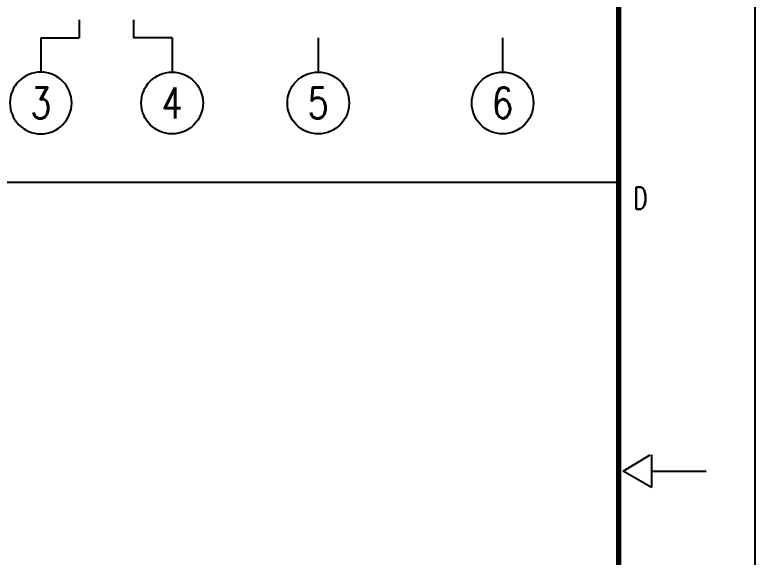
# Model space of a CAD drawing. Header units: millimetres. Extents: x 0 to 134087, y -49114 to 20834.
# Drawn here: x 109938 to 112335, y -41629 to -39873 of the extents above; entities that cross this region are included whole.
import ezdxf
from ezdxf.enums import TextEntityAlignment as Align

# ---------------------------------------------------------------- set-up
doc = ezdxf.new("R2010")
doc.units = ezdxf.units.MM
doc.header["$LTSCALE"] = 35
for name, color, linetype in [('CON-C', 4, 'Continuous'), ('CON-W', 7, 'Continuous'), ('CON-Y', 2, 'Continuous')]:
    doc.layers.add(name, color=color, linetype=linetype)
doc.styles.add('ROMANS', font='ROMANS.shx', dxfattribs={"width": 0.8})
doc.styles.add('SIMPLEX', font='simplex.shx', dxfattribs={"width": 0.8})

# ---------------------------------------------------------------- blocks, each defined once
blk = doc.blocks.new('TITLE')
at = {"color": 7}
for p, q in [((841, 0), (841, 594.854)), ((823.883, 301.14), (827.42, 303.262)), ((827.558, 303.262), (827.558, 299.018)), ((827.558, 299.018), (823.883, 301.14)), ((827.561, 301.14), (834.634, 301.14))]:
    blk.add_line(p, q, dxfattribs=at)
at = {"color": 7, "const_width": 0.707}
blk.add_lwpolyline([(823.317, 17.329), (823.317, 577.171)], dxfattribs=at)
at = {"color": 7, "style": 'ROMANS', "width": 0.7}
blk.add_text('D', height=2.829, dxfattribs=at).set_placement((826.146, 336.506), align=Align.MIDDLE)
blk = doc.blocks.new('col-line')
at = {"layer": 'CON-Y'}
blk.add_line((0, 3), (0, 8), dxfattribs=at)
blk.add_circle((0, 12.5), 4.5, dxfattribs=at)
at = {"layer": 'CON-C', "style": 'SIMPLEX', "width": 0.8}
blk.add_attdef('1', text='', height=4.5, dxfattribs=at).set_placement((0, 12.5), align=Align.MIDDLE_CENTER)

msp = doc.modelspace()

# ---------------------------------------------------------------- linework, layer by layer
at = {"layer": 'CON-C'}
msp.add_line((108594.9668, -40415.2541), (111892.6219, -40415.2541), dxfattribs=at)
at = {"layer": 'CON-Y'}
for p, q in [((110146.3853, -39889.7291), (110146.3853, -39947.6965)), ((110322.3853, -39889.7291), (110322.3853, -39947.6965)), ((110021.7859, -39947.6965), (110146.3853, -39947.6965)), ((110446.9847, -39947.6965), (110322.3853, -39947.6965))]:
    msp.add_line(p, q, dxfattribs=at)

# ---------------------------------------------------------------- block references
at = {"linetype": 'ByBlock', "xscale": 24.99999999749996, "yscale": 24.99999999749996, "zscale": 24.99999999749996}
msp.add_blockref('TITLE', (91309.6951, -48879.4503), dxfattribs=at)
at = {"layer": 'CON-W'}
ref = msp.add_blockref('col-line', (110021.7859, -39881.0299), dxfattribs=dict(at, xscale=-22.22222222222222, yscale=22.22222222222222, zscale=22.22222222222222, rotation=180))
ref.add_attrib('1', '3', dxfattribs={"layer": 'CON-C', "height": 100, "style": 'SIMPLEX', "width": 0.8}).set_placement((110021.7859, -40158.8076), align=Align.MIDDLE_CENTER)
ref = msp.add_blockref('col-line', (110446.9847, -39881.0299), dxfattribs=dict(at, xscale=22.22222222222222, yscale=22.22222222222222, zscale=22.22222222222222, rotation=180))
ref.add_attrib('1', '4', dxfattribs={"layer": 'CON-C', "height": 100, "style": 'SIMPLEX', "width": 0.8}).set_placement((110446.9847, -40158.8076), align=Align.MIDDLE_CENTER)
ref = msp.add_blockref('col-line', (110920.0103, -39881.0299), dxfattribs=dict(at, xscale=22.22222222222222, yscale=22.22222222222222, zscale=22.22222222222222, rotation=180))
ref.add_attrib('1', '5', dxfattribs={"layer": 'CON-C', "height": 100, "style": 'SIMPLEX', "width": 0.8}).set_placement((110920.0103, -40158.8076), align=Align.MIDDLE_CENTER)
ref = msp.add_blockref('col-line', (111516.8853, -39881.0299), dxfattribs=dict(at, xscale=22.22222222222222, yscale=22.22222222222222, zscale=22.22222222222222, rotation=180))
ref.add_attrib('1', '6', dxfattribs={"layer": 'CON-C', "height": 100, "style": 'SIMPLEX', "width": 0.8}).set_placement((111516.8853, -40158.8076), align=Align.MIDDLE_CENTER)

doc.saveas('drawing.dxf')
